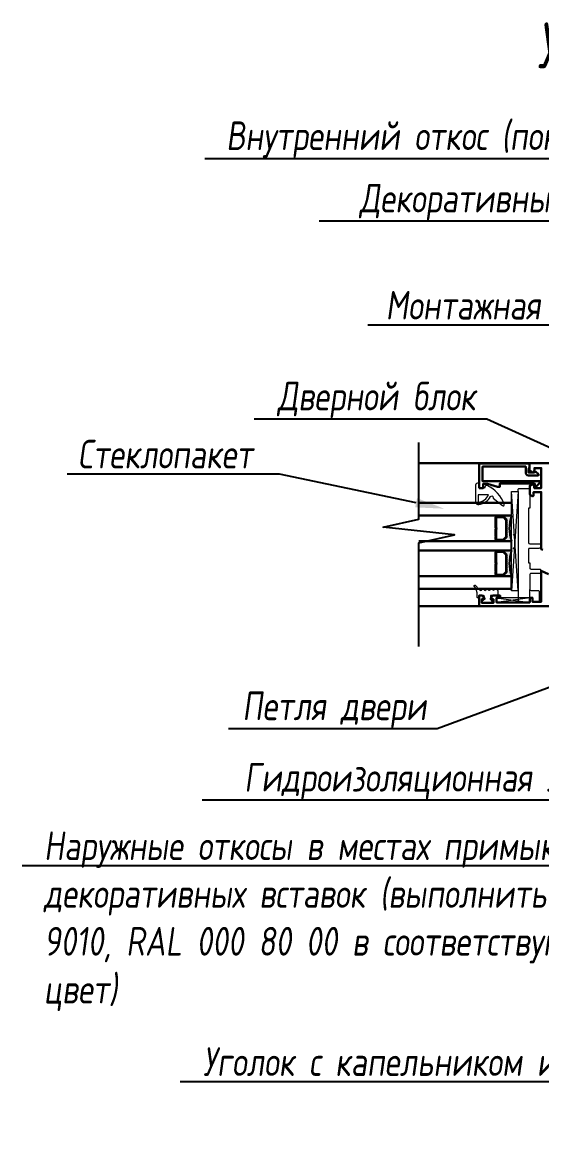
# Model space of a CAD drawing. Header units: millimetres. Extents: x 215300 to 349394, y -116838 to -1602.
# Drawn here: x 347546 to 347861, y -3956 to -3283 of the extents above; entities that cross this region are included whole.
import ezdxf
from ezdxf import colors
from ezdxf.entities.mleader import LeaderData, LeaderLine
from ezdxf.math import Vec2, Vec3

# ---------------------------------------------------------------- set-up
doc = ezdxf.new("R2010")
doc.units = ezdxf.units.MM
doc.layers.add('A-OKNO-RAM', color=140, linetype='Continuous')
doc.layers.add('АР_Таблицы', color=250, linetype='Continuous')
doc.layers.add('PDF _Геометрия', color=7, linetype='Continuous', lineweight=0)
doc.layers.add('АР_Тонкие', color=250, linetype='Continuous', lineweight=5)
doc.styles.add('Архитект', font='isocpeur.ttf', dxfattribs={"width": 0.8, "oblique": 8})

# ---------------------------------------------------------------- blocks, each defined once
blk = doc.blocks.new('*U22')
at = {"color": 8}
blk.add_lwpolyline([(0, -7.508), (0, -1), (2.25, -0.5), (-2.25, 0), (0, 0.5), (0, 5.323)], dxfattribs=at)

msp = doc.modelspace()

# ---------------------------------------------------------------- linework, layer by layer
at = {"layer": 'A-OKNO-RAM', "color": 8}
for p, q in [((347922.231, -3550.362, 0), (347786.509, -3550.362, 0)), ((347786.509, -3550.362, 0), (347824.326, -3550.362, 0)), ((347786.509, -3574.429, 0), (347842.617, -3574.429, 0)), ((347842.617, -3574.429, 0), (347786.509, -3574.429, 0)), ((347786.509, -3582.13, 0), (347842.617, -3582.13, 0)), ((347842.617, -3582.13, 0), (347786.509, -3582.13, 0)), ((347836.406, -3582.958, 0), (347836.753, -3582.612, 0)), ((347837.493, -3582.201, 0), (347837.082, -3582.612, 0)), ((347837.323, -3582.13, 0), (347842.617, -3582.13, 0)), ((347838.033, -3582.742, 0), (347838.033, -3582.742, 0)), ((347838.644, -3582.742, 0), (347838.644, -3582.742, 0)), ((347838.762, -3584.06, 0), (347839.007, -3583.815, 0)), ((347838.95, -3583.353, 0), (347838.95, -3583.353, 0)), ((347839.255, -3582.742, 0), (347839.255, -3582.742, 0)), ((347839.255, -3583.964, 0), (347839.255, -3583.964, 0)), ((347839.561, -3583.353, 0), (347839.561, -3583.353, 0)), ((347839.866, -3582.742, 0), (347839.866, -3582.742, 0)), ((347839.866, -3583.964, 0), (347839.866, -3583.964, 0)), ((347839.866, -3585.187, 0), (347839.866, -3585.187, 0)), ((347840.172, -3583.353, 0), (347840.172, -3583.353, 0)), ((347840.172, -3584.576, 0), (347840.172, -3584.576, 0)), ((347840.478, -3582.742, 0), (347840.478, -3582.742, 0)), ((347840.478, -3583.964, 0), (347840.478, -3583.964, 0)), ((347840.478, -3585.187, 0), (347840.478, -3585.187, 0)), ((347840.783, -3583.353, 0), (347840.783, -3583.353, 0)), ((347840.783, -3584.576, 0), (347840.783, -3584.576, 0)), ((347841.089, -3582.742, 0), (347841.089, -3582.742, 0)), ((347841.089, -3583.964, 0), (347841.089, -3583.964, 0)), ((347841.089, -3585.187, 0), (347841.089, -3585.187, 0)), ((347841.395, -3583.353, 0), (347841.395, -3583.353, 0)), ((347841.395, -3584.576, 0), (347841.395, -3584.576, 0)), ((347841.7, -3582.742, 0), (347841.7, -3582.742, 0)), ((347841.7, -3583.964, 0), (347841.7, -3583.964, 0)), ((347841.7, -3585.187, 0), (347841.7, -3585.187, 0)), ((347842.006, -3583.353, 0), (347842.006, -3583.353, 0)), ((347842.312, -3582.742, 0), (347842.312, -3582.742, 0)), ((347832.99, -3586.374, 0), (347833.337, -3586.027, 0)), ((347833.195, -3589.627, 0), (347833.456, -3589.366, 0)), ((347839.383, -3586.898, 0), (347839.729, -3586.551, 0)), ((347839.383, -3590.356, 0), (347839.729, -3590.009, 0)), ((347839.866, -3586.41, 0), (347839.866, -3586.41, 0)), ((347839.866, -3587.632, 0), (347839.866, -3587.632, 0)), ((347839.866, -3588.855, 0), (347839.866, -3588.855, 0)), ((347839.866, -3590.077, 0), (347839.866, -3590.077, 0)), ((347839.866, -3591.3, 0), (347839.866, -3591.3, 0)), ((347840.172, -3585.798, 0), (347840.172, -3585.798, 0)), ((347840.172, -3587.021, 0), (347840.172, -3587.021, 0)), ((347840.172, -3588.243, 0), (347840.172, -3588.243, 0)), ((347840.172, -3589.466, 0), (347840.172, -3589.466, 0)), ((347840.172, -3590.689, 0), (347840.172, -3590.689, 0)), ((347840.172, -3591.911, 0), (347840.172, -3591.911, 0)), ((347840.478, -3586.41, 0), (347840.478, -3586.41, 0)), ((347840.478, -3587.632, 0), (347840.478, -3587.632, 0)), ((347840.478, -3588.855, 0), (347840.478, -3588.855, 0)), ((347840.478, -3590.077, 0), (347840.478, -3590.077, 0)), ((347840.478, -3591.3, 0), (347840.478, -3591.3, 0)), ((347840.783, -3585.798, 0), (347840.783, -3585.798, 0)), ((347840.783, -3587.021, 0), (347840.783, -3587.021, 0)), ((347840.783, -3588.243, 0), (347840.783, -3588.243, 0)), ((347840.783, -3589.466, 0), (347840.783, -3589.466, 0)), ((347840.783, -3590.689, 0), (347840.783, -3590.689, 0)), ((347840.783, -3591.911, 0), (347840.783, -3591.911, 0)), ((347841.089, -3586.41, 0), (347841.089, -3586.41, 0)), ((347841.089, -3587.632, 0), (347841.089, -3587.632, 0)), ((347841.089, -3588.855, 0), (347841.089, -3588.855, 0)), ((347841.089, -3590.077, 0), (347841.089, -3590.077, 0)), ((347841.089, -3591.3, 0), (347841.089, -3591.3, 0)), ((347841.395, -3585.798, 0), (347841.395, -3585.798, 0)), ((347841.395, -3587.021, 0), (347841.395, -3587.021, 0)), ((347786.509, -3597.533, 0), (347842.617, -3597.533, 0)), ((347842.617, -3597.533, 0), (347786.509, -3597.533, 0)), ((347832.99, -3593.29, 0), (347833.337, -3592.943, 0)), ((347833.073, -3596.665, 0), (347833.343, -3596.396, 0)), ((347836.145, -3597.052, 0), (347836.491, -3596.705, 0)), ((347837.493, -3597.123, 0), (347837.082, -3597.533, 0)), ((347837.323, -3597.052, 0), (347837.505, -3597.052, 0)), ((347842.617, -3597.533, 0), (347837.323, -3597.533, 0)), ((347838.033, -3597.413, 0), (347838.033, -3597.413, 0)), ((347838.338, -3596.802, 0), (347838.338, -3596.802, 0)), ((347838.644, -3597.413, 0), (347838.644, -3597.413, 0)), ((347838.95, -3596.802, 0), (347838.95, -3596.802, 0)), ((347839.255, -3596.19, 0), (347839.255, -3596.19, 0)), ((347839.255, -3597.413, 0), (347839.255, -3597.413, 0)), ((347839.383, -3593.814, 0), (347839.729, -3593.467, 0)), ((347839.561, -3595.579, 0), (347839.561, -3595.579, 0)), ((347839.561, -3596.802, 0), (347839.561, -3596.802, 0)), ((347839.866, -3592.523, 0), (347839.866, -3592.523, 0)), ((347839.866, -3593.745, 0), (347839.866, -3593.745, 0)), ((347839.866, -3594.968, 0), (347839.866, -3594.968, 0)), ((347839.866, -3596.19, 0), (347839.866, -3596.19, 0)), ((347839.866, -3597.413, 0), (347839.866, -3597.413, 0)), ((347840.172, -3593.134, 0), (347840.172, -3593.134, 0)), ((347840.172, -3594.357, 0), (347840.172, -3594.357, 0)), ((347840.172, -3595.579, 0), (347840.172, -3595.579, 0)), ((347840.172, -3596.802, 0), (347840.172, -3596.802, 0)), ((347840.478, -3592.523, 0), (347840.478, -3592.523, 0)), ((347840.478, -3593.745, 0), (347840.478, -3593.745, 0)), ((347840.478, -3594.968, 0), (347840.478, -3594.968, 0)), ((347840.478, -3596.19, 0), (347840.478, -3596.19, 0)), ((347840.478, -3597.413, 0), (347840.478, -3597.413, 0)), ((347840.783, -3593.134, 0), (347840.783, -3593.134, 0)), ((347840.783, -3594.357, 0), (347840.783, -3594.357, 0)), ((347840.783, -3595.579, 0), (347840.783, -3595.579, 0)), ((347840.783, -3596.802, 0), (347840.783, -3596.802, 0)), ((347841.089, -3592.523, 0), (347841.089, -3592.523, 0)), ((347841.089, -3593.745, 0), (347841.089, -3593.745, 0)), ((347841.089, -3594.968, 0), (347841.089, -3594.968, 0)), ((347841.089, -3596.19, 0), (347841.089, -3596.19, 0)), ((347841.089, -3597.413, 0), (347841.089, -3597.413, 0)), ((347841.395, -3593.134, 0), (347841.395, -3593.134, 0)), ((347841.395, -3594.357, 0), (347841.395, -3594.357, 0)), ((347841.395, -3595.579, 0), (347841.395, -3595.579, 0)), ((347841.395, -3596.802, 0), (347841.395, -3596.802, 0)), ((347841.7, -3594.968, 0), (347841.7, -3594.968, 0)), ((347841.7, -3596.19, 0), (347841.7, -3596.19, 0)), ((347841.7, -3597.413, 0), (347841.7, -3597.413, 0)), ((347842.006, -3595.579, 0), (347842.006, -3595.579, 0)), ((347842.006, -3596.802, 0), (347842.006, -3596.802, 0)), ((347842.312, -3597.413, 0), (347842.312, -3597.413, 0)), ((347842.617, -3603.31, 0), (347842.617, -3597.533, 0)), ((347843.772, -3593.318, 0), (347844.149, -3593.695, 0)), ((347786.509, -3603.31, 0), (347842.617, -3603.31, 0)), ((347842.617, -3603.31, 0), (347786.509, -3603.31, 0)), ((347833.472, -3603.31, 0), (347837.323, -3603.31, 0)), ((347837.323, -3603.791, 0), (347833.472, -3603.791, 0)), ((347836.406, -3604.137, 0), (347836.753, -3603.791, 0)), ((347837.493, -3603.38, 0), (347837.082, -3603.791, 0)), ((347837.323, -3603.31, 0), (347842.617, -3603.31, 0)), ((347838.033, -3603.921, 0), (347838.033, -3603.921, 0)), ((347838.644, -3603.921, 0), (347838.644, -3603.921, 0)), ((347838.762, -3605.239, 0), (347839.007, -3604.994, 0)), ((347838.95, -3604.532, 0), (347838.95, -3604.532, 0)), ((347839.255, -3603.921, 0), (347839.255, -3603.921, 0)), ((347839.255, -3605.143, 0), (347839.255, -3605.143, 0)), ((347839.561, -3604.532, 0), (347839.561, -3604.532, 0)), ((347839.866, -3603.921, 0), (347839.866, -3603.921, 0)), ((347839.866, -3605.143, 0), (347839.866, -3605.143, 0)), ((347840.172, -3604.532, 0), (347840.172, -3604.532, 0)), ((347840.478, -3603.921, 0), (347840.478, -3603.921, 0)), ((347840.478, -3605.143, 0), (347840.478, -3605.143, 0)), ((347840.783, -3604.532, 0), (347840.783, -3604.532, 0)), ((347841.089, -3603.921, 0), (347841.089, -3603.921, 0)), ((347841.089, -3605.143, 0), (347841.089, -3605.143, 0)), ((347841.395, -3604.532, 0), (347841.395, -3604.532, 0)), ((347841.7, -3603.921, 0), (347841.7, -3603.921, 0)), ((347841.7, -3605.143, 0), (347841.7, -3605.143, 0)), ((347842.006, -3604.532, 0), (347842.006, -3604.532, 0)), ((347842.312, -3603.921, 0), (347842.312, -3603.921, 0)), ((347843.796, -3601.555, 0), (347844.095, -3601.854, 0)), ((347832.99, -3607.553, 0), (347833.337, -3607.206, 0)), ((347833.195, -3610.806, 0), (347833.456, -3610.545, 0)), ((347839.383, -3608.077, 0), (347839.729, -3607.73, 0)), ((347839.383, -3611.535, 0), (347839.729, -3611.188, 0)), ((347839.866, -3606.366, 0), (347839.866, -3606.366, 0)), ((347839.866, -3607.589, 0), (347839.866, -3607.589, 0)), ((347839.866, -3608.811, 0), (347839.866, -3608.811, 0)), ((347839.866, -3610.034, 0), (347839.866, -3610.034, 0)), ((347839.866, -3611.257, 0), (347839.866, -3611.257, 0)), ((347840.172, -3605.755, 0), (347840.172, -3605.755, 0)), ((347840.172, -3606.977, 0), (347840.172, -3606.977, 0)), ((347840.172, -3608.2, 0), (347840.172, -3608.2, 0)), ((347840.172, -3609.423, 0), (347840.172, -3609.423, 0)), ((347840.172, -3610.645, 0), (347840.172, -3610.645, 0)), ((347840.172, -3611.868, 0), (347840.172, -3611.868, 0)), ((347840.478, -3606.366, 0), (347840.478, -3606.366, 0)), ((347840.478, -3607.589, 0), (347840.478, -3607.589, 0)), ((347840.478, -3608.811, 0), (347840.478, -3608.811, 0)), ((347840.478, -3610.034, 0), (347840.478, -3610.034, 0)), ((347840.478, -3611.257, 0), (347840.478, -3611.257, 0)), ((347840.783, -3605.755, 0), (347840.783, -3605.755, 0)), ((347840.783, -3606.977, 0), (347840.783, -3606.977, 0)), ((347840.783, -3608.2, 0), (347840.783, -3608.2, 0)), ((347840.783, -3609.423, 0), (347840.783, -3609.423, 0)), ((347840.783, -3610.645, 0), (347840.783, -3610.645, 0)), ((347840.783, -3611.868, 0), (347840.783, -3611.868, 0)), ((347841.089, -3606.366, 0), (347841.089, -3606.366, 0)), ((347841.089, -3607.589, 0), (347841.089, -3607.589, 0)), ((347841.089, -3608.811, 0), (347841.089, -3608.811, 0)), ((347841.089, -3610.034, 0), (347841.089, -3610.034, 0)), ((347841.089, -3611.257, 0), (347841.089, -3611.257, 0)), ((347841.395, -3605.755, 0), (347841.395, -3605.755, 0)), ((347841.395, -3606.977, 0), (347841.395, -3606.977, 0)), ((347841.395, -3608.2, 0), (347841.395, -3608.2, 0)), ((347841.7, -3606.366, 0), (347841.7, -3606.366, 0)), ((347843.839, -3609.811, 0), (347844.022, -3609.994, 0)), ((347786.509, -3618.713, 0), (347842.617, -3618.713, 0)), ((347842.617, -3618.713, 0), (347786.509, -3618.713, 0)), ((347832.99, -3614.469, 0), (347833.337, -3614.123, 0)), ((347833.073, -3617.845, 0), (347833.343, -3617.575, 0)), ((347836.145, -3618.231, 0), (347836.491, -3617.885, 0)), ((347837.493, -3618.302, 0), (347837.082, -3618.713, 0)), ((347842.617, -3618.713, 0), (347837.323, -3618.713, 0)), ((347838.033, -3618.592, 0), (347838.033, -3618.592, 0)), ((347838.338, -3617.981, 0), (347838.338, -3617.981, 0)), ((347838.644, -3618.592, 0), (347838.644, -3618.592, 0)), ((347838.95, -3617.981, 0), (347838.95, -3617.981, 0)), ((347839.255, -3617.37, 0), (347839.255, -3617.37, 0)), ((347839.255, -3618.592, 0), (347839.255, -3618.592, 0)), ((347839.383, -3614.993, 0), (347839.729, -3614.646, 0)), ((347839.561, -3616.758, 0), (347839.561, -3616.758, 0)), ((347839.561, -3617.981, 0), (347839.561, -3617.981, 0)), ((347839.866, -3612.479, 0), (347839.866, -3612.479, 0)), ((347839.866, -3613.702, 0), (347839.866, -3613.702, 0)), ((347839.866, -3614.924, 0), (347839.866, -3614.924, 0)), ((347839.866, -3616.147, 0), (347839.866, -3616.147, 0)), ((347839.866, -3617.37, 0), (347839.866, -3617.37, 0)), ((347839.866, -3618.592, 0), (347839.866, -3618.592, 0)), ((347840.172, -3613.09, 0), (347840.172, -3613.09, 0)), ((347840.172, -3614.313, 0), (347840.172, -3614.313, 0)), ((347840.172, -3615.536, 0), (347840.172, -3615.536, 0)), ((347840.172, -3616.758, 0), (347840.172, -3616.758, 0)), ((347840.172, -3617.981, 0), (347840.172, -3617.981, 0)), ((347840.478, -3612.479, 0), (347840.478, -3612.479, 0)), ((347840.478, -3613.702, 0), (347840.478, -3613.702, 0)), ((347840.478, -3614.924, 0), (347840.478, -3614.924, 0)), ((347840.478, -3616.147, 0), (347840.478, -3616.147, 0)), ((347840.478, -3617.37, 0), (347840.478, -3617.37, 0)), ((347840.478, -3618.592, 0), (347840.478, -3618.592, 0)), ((347840.783, -3613.09, 0), (347840.783, -3613.09, 0)), ((347840.783, -3614.313, 0), (347840.783, -3614.313, 0)), ((347840.783, -3615.536, 0), (347840.783, -3615.536, 0)), ((347840.783, -3616.758, 0), (347840.783, -3616.758, 0)), ((347840.783, -3617.981, 0), (347840.783, -3617.981, 0)), ((347841.089, -3612.479, 0), (347841.089, -3612.479, 0)), ((347841.089, -3613.702, 0), (347841.089, -3613.702, 0)), ((347841.089, -3614.924, 0), (347841.089, -3614.924, 0)), ((347841.089, -3616.147, 0), (347841.089, -3616.147, 0)), ((347841.089, -3617.37, 0), (347841.089, -3617.37, 0)), ((347841.089, -3618.592, 0), (347841.089, -3618.592, 0)), ((347841.395, -3614.313, 0), (347841.395, -3614.313, 0)), ((347841.395, -3615.536, 0), (347841.395, -3615.536, 0)), ((347841.395, -3616.758, 0), (347841.395, -3616.758, 0)), ((347841.395, -3617.981, 0), (347841.395, -3617.981, 0)), ((347841.7, -3616.147, 0), (347841.7, -3616.147, 0)), ((347841.7, -3617.37, 0), (347841.7, -3617.37, 0)), ((347841.7, -3618.592, 0), (347841.7, -3618.592, 0)), ((347842.006, -3616.758, 0), (347842.006, -3616.758, 0)), ((347842.006, -3617.981, 0), (347842.006, -3617.981, 0)), ((347842.312, -3618.592, 0), (347842.312, -3618.592, 0)), ((347842.617, -3626.414, 0), (347842.617, -3618.713, 0)), ((347786.509, -3626.414, 0), (347842.617, -3626.414, 0)), ((347842.617, -3626.414, 0), (347786.509, -3626.414, 0)), ((347829.173, -3626.812, 0), (347828.765, -3626.404, 0)), ((347830.961, -3626.525, 0), (347830.944, -3626.508, 0)), ((348015.679, -3637.004, 0), (347786.509, -3637.004, 0)), ((347786.509, -3637.004, 0), (347826.733, -3637.004, 0))]:
    msp.add_line(p, q, dxfattribs=at)
at = {"layer": 'A-OKNO-RAM'}
for p, q in [((347837.505, -3582.612, 0), (347837.323, -3582.612, 0)), ((347839.518, -3584.326, 0), (347838.015, -3582.823, 0)), ((347839.729, -3594.828, 0), (347839.729, -3584.836, 0)), ((347838.015, -3596.841, 0), (347839.518, -3595.338, 0)), ((347837.505, -3603.791, 0), (347837.323, -3603.791, 0)), ((347839.518, -3605.505, 0), (347838.015, -3604.002, 0)), ((347839.729, -3616.007, 0), (347839.729, -3606.015, 0)), ((347837.323, -3618.231, 0), (347837.505, -3618.231, 0)), ((347838.015, -3618.02, 0), (347839.518, -3616.517, 0))]:
    msp.add_line(p, q, dxfattribs=at)
at = {"layer": 'A-OKNO-RAM', "color": 8, "elevation": 0}
for points in [[(347837.323, -3582.612), (347833.472, -3582.612, -1.0000013), (347833.472, -3582.13), (347837.323, -3582.13, -0.9999987)], [(347837.323, -3597.533), (347833.472, -3597.533, -1.0000013), (347833.472, -3597.052), (347837.323, -3597.052, -0.9999987)], [(347837.323, -3618.713), (347833.472, -3618.713, -1.0000013), (347833.472, -3618.231), (347837.323, -3618.231, -0.9999987)]]:
    msp.add_lwpolyline(points, format="xyb", close=True, dxfattribs=at)
for points in [[(347834.587, -3582.612), (347834.105, -3582.13), (347833.624, -3582.612)], [(347836.316, -3582.612), (347835.834, -3582.13), (347835.353, -3582.612)], [(347834.587, -3597.533), (347834.105, -3597.052), (347833.624, -3597.533)], [(347836.316, -3597.533), (347835.834, -3597.052), (347835.353, -3597.533)], [(347834.587, -3603.791), (347834.105, -3603.31), (347833.624, -3603.791)], [(347836.316, -3603.791), (347835.834, -3603.31), (347835.353, -3603.791)], [(347834.587, -3618.713), (347834.105, -3618.231), (347833.624, -3618.713)], [(347836.316, -3618.713), (347835.834, -3618.231), (347835.353, -3618.713)]]:
    msp.add_lwpolyline(points, dxfattribs=at)
at = {"layer": 'A-OKNO-RAM', "color": 8}
for centre, radius, start, end in [((347837.323, -3582.371, 0), 0.241, 270.000164, 90), ((347864.444, -3589.832, 0), 23.146, 160.564669, 199.435254), ((347837.323, -3597.293, 0), 0.241, 270.000164, 90), ((347833.472, -3603.55, 0), 0.241, 90, 270.000164), ((347837.323, -3603.55, 0), 0.241, 270.000164, 90), ((347837.323, -3603.55, 0), 0.241, 270.000164, 90), ((347864.444, -3611.011, 0), 23.146, 160.564669, 199.435254), ((347837.323, -3618.472, 0), 0.241, 270.000164, 90)]:
    msp.add_arc(centre, radius, start, end, dxfattribs=at)
at = {"layer": 'A-OKNO-RAM'}
for centre, start, end in [((347837.505, -3583.334, 0), 45.000014, 90), ((347839.007, -3584.836, 0), 359.999788, 45.000014), ((347837.505, -3596.33, 0), 270.000164, 315.00029), ((347839.007, -3594.828, 0), 315.00029, 359.999788), ((347837.505, -3604.513, 0), 45.000014, 90), ((347839.007, -3606.015, 0), 359.999788, 45.000014), ((347837.505, -3617.509, 0), 270.000164, 315.00029), ((347839.007, -3616.007, 0), 315.00029, 359.999788)]:
    msp.add_arc(centre, 0.722, start, end, dxfattribs=at)
at = {"layer": 'PDF _Геометрия', "lineweight": 15}
for p, q in [((347846.792, -3567.456, 0), (347842.617, -3627.726, 0)), ((347846.792, -3627.726, 0), (347842.617, -3567.456, 0)), ((347853.769, -3631.885, 0), (347833.667, -3631.885, 0)), ((347833.667, -3631.885, 0), (347853.769, -3634.65, 0)), ((347853.769, -3631.885, 0), (347833.667, -3634.657, 0))]:
    msp.add_line(p, q, dxfattribs=at)
at = {"layer": 'PDF _Геометрия', "lineweight": 30, "elevation": 0}
for points in [[(347823.117, -3565.379), (347823.117, -3550.458), (347853.683, -3550.458), (347853.683, -3553.172), (347853.035, -3554.106), (347853.035, -3556.065), (347856.367, -3556.065), (347857.272, -3555.417), (347859.05, -3557.043), (347859.095, -3557.649), (347858.792, -3557.846), (347852.968, -3557.846, -0.4601652), (347851.345, -3555.952), (347851.345, -3552.359), (347825.157, -3552.359), (347825.157, -3561.283), (347859.928, -3561.283, -0.3414918), (347856.851, -3564.373), (347856.851, -3563.134, 0.3749687), (347856.611, -3562.662), (347835.614, -3562.666), (347835.613, -3564.731), (347834.153, -3564.73), (347828.191, -3562.829), (347825.615, -3562.829), (347825.615, -3565.379)], [(347832.99, -3595.127), (347833.231, -3594.886), (347832.99, -3594.645), (347832.99, -3590.316, 0.4975195), (347832.99, -3589.348), (347832.99, -3585.018), (347833.231, -3584.778), (347832.99, -3584.537), (347832.99, -3583.334, -0.4142133), (347833.712, -3582.612), (347837.505, -3582.612, -0.1989123), (347838.015, -3582.823), (347839.518, -3584.326, -0.1989134), (347839.729, -3584.836), (347839.729, -3594.828, -0.1989102), (347839.518, -3595.338), (347838.015, -3596.841, -0.1989128), (347837.505, -3597.052), (347833.712, -3597.052, -0.4142146), (347832.99, -3596.33)], [(347833.337, -3590.465, 0.380143), (347833.337, -3589.199), (347833.337, -3583.334, -0.4142133), (347833.712, -3582.958), (347837.505, -3582.958, -0.1989123), (347837.77, -3583.068), (347839.273, -3584.571, -0.1989134), (347839.383, -3584.836), (347839.383, -3594.828, -0.1989102), (347839.273, -3595.093), (347837.77, -3596.596, -0.1989128), (347837.505, -3596.705), (347833.712, -3596.705, -0.4142146), (347833.337, -3596.33)], [(347832.99, -3616.306), (347833.231, -3616.065), (347832.99, -3615.825), (347832.99, -3611.495, 0.4975195), (347832.99, -3610.527), (347832.99, -3606.198), (347833.231, -3605.957), (347832.99, -3605.716), (347832.99, -3604.513, -0.4142133), (347833.712, -3603.791), (347837.505, -3603.791, -0.1989123), (347838.015, -3604.002), (347839.518, -3605.505, -0.1989134), (347839.729, -3606.015), (347839.729, -3616.007, -0.1989102), (347839.518, -3616.517), (347838.015, -3618.02, -0.1989128), (347837.505, -3618.231), (347833.712, -3618.231, -0.4142146), (347832.99, -3617.509)], [(347833.337, -3611.644, 0.380143), (347833.337, -3610.378), (347833.337, -3604.513, -0.4142133), (347833.712, -3604.137), (347837.505, -3604.137, -0.1989123), (347837.77, -3604.247), (347839.273, -3605.75, -0.1989134), (347839.383, -3606.015), (347839.383, -3616.007, -0.1989102), (347839.273, -3616.272), (347837.77, -3617.775, -0.1989128), (347837.505, -3617.885), (347833.712, -3617.885, -0.4142146), (347833.337, -3617.509)]]:
    msp.add_lwpolyline(points, format="xyb", close=True, dxfattribs=at)
for points in [[(347916.682, -3550.362), (347853.683, -3550.362), (347853.683, -3554.628), (347855.583, -3555.951), (347856.367, -3556.065), (347856.576, -3553.284), (347860.757, -3553.284), (347860.757, -3565.431), (347856.482, -3565.431), (347856.482, -3562.799), (347853.77, -3564.024), (347853.77, -3569.219), (347855.386, -3570.444), (347856.051, -3569.962), (347856.051, -3567.876), (347860.693, -3567.876), (347860.693, -3602.477), (347861.602, -3602.914)], [(347824.868, -3630.544), (347826.364, -3632.113), (347826.364, -3632.556), (347824.797, -3632.556), (347824.797, -3635.007), (347831.712, -3635.007), (347831.712, -3632.721), (347830.108, -3632.721), (347830.108, -3632.15), (347831.436, -3630.544), (347835.769, -3630.544), (347835.769, -3631.837), (347833.667, -3631.837), (347833.667, -3634.657), (347853.769, -3634.657), (347853.769, -3631.885), (347855.401, -3631.885), (347855.401, -3634.291), (347860.693, -3634.291), (347860.693, -3615.554), (347865.128, -3617.534)], [(347947.13, -3637.004), (347823.074, -3637.004), (347823.074, -3630.544), (347824.868, -3630.544)]]:
    msp.add_lwpolyline(points, dxfattribs=at)
at = {"layer": 'PDF _Геометрия', "lineweight": 15, "elevation": 0}
for points in [[(347823.03, -3562.496), (347822.134, -3562.496, 0.5366811), (347820.924, -3564.321), (347820.924, -3574.014, 0.4177409), (347822.885, -3575.333, 0.23001), (347830.001, -3570.52, -0.6138684), (347831.338, -3570.608), (347831.496, -3571.481), (347837.233, -3576.075, 0.7250205), (347838.323, -3575.337, 0.1999492), (347827.948, -3563.872, 0.4082078), (347826.646, -3564.417, 0.0556969), (347826.413, -3565.379), (347825.615, -3565.379)], [(347828.824, -3569.432), (347822.431, -3569.432), (347822.431, -3573.914, 0.2799037), (347828.824, -3569.432, 1.4260147)], [(347846.792, -3567.456), (347846.792, -3566.164, -0.3771385), (347847.154, -3565.753), (347853.77, -3565.753)], [(347853.77, -3569.219), (347853.77, -3577.515), (347853.027, -3577.515), (347853.027, -3598.378, 0.4255225), (347853.784, -3599.106), (347859.544, -3599.106, -0.3543238), (347860.25, -3599.679), (347860.25, -3601.136, -0.4553964), (347859.336, -3601.931), (347853.595, -3601.931, 0.3846064), (347853.031, -3602.44), (347853.031, -3610.757), (347853.774, -3610.757), (347853.774, -3613.827, 0.4711745), (347854.525, -3614.446), (347859.762, -3614.446, -0.4698446), (347860.272, -3615.062), (347860.272, -3616.446, -0.4339068), (347859.401, -3617.261), (347854.224, -3617.261, 0.399683), (347853.769, -3617.694), (347853.769, -3626.882, 0.3311354), (347854.58, -3627.454), (347858.874, -3627.454, -0.4342153), (347859.517, -3628.142), (347859.517, -3634.154), (347855.578, -3634.154), (347855.578, -3631.761), (347853.769, -3631.761), (347853.769, -3626.882)], [(347823.074, -3630.389), (347823.074, -3632.463), (347821.902, -3631.659), (347821.902, -3628.912), (347821.147, -3626.035), (347820.126, -3624.908, -0.8894896), (347820.67, -3624.286), (347823.306, -3627.065, 0.4870855), (347824.74, -3626.97, -0.7261129), (347826.142, -3627.01, 0.6251873), (347827.246, -3627.041, -0.6232707), (347828.591, -3626.973, 0.5586713), (347829.966, -3626.809, -0.5388531), (347831.221, -3626.809, 0.7070703), (347832.367, -3626.836, -0.4147824), (347833.861, -3626.876), (347834.331, -3627.546), (347834.331, -3630.389), (347829.901, -3630.389), (347829.901, -3632.721, 0.207184), (347831.237, -3633.726, -0.1958018), (347830.1, -3634.812), (347826.251, -3634.812, -0.3835339), (347824.911, -3633.579, 0.2803745), (347826.364, -3632.556), (347826.364, -3631.101), (347825.594, -3630.389), (347823.074, -3630.389)], [(347846.792, -3627.726), (347846.792, -3633.727, 0.4415693), (347847.552, -3634.42), (347853.769, -3634.42), (347853.769, -3634.42)]]:
    msp.add_lwpolyline(points, format="xyb", dxfattribs=at)
msp.add_lwpolyline([(347842.617, -3567.456), (347846.792, -3567.456), (347846.792, -3627.726), (347842.617, -3627.726)], close=True, dxfattribs=at)

# ---------------------------------------------------------------- block references
at = {"xscale": 9.626896439692565, "yscale": 9.626896439692565, "zscale": 9.626896439692565}
msp.add_blockref('*U22', (347786.509, -3589.007, 0), dxfattribs=at)

# ---------------------------------------------------------------- texts
at = {"layer": 'АР_Таблицы', "lineweight": 9, "insert": (348171.993, -3301.095, 0), "char_height": 27.77601, "width": 664.77977, "attachment_point": 5, "style": 'Архитект'}
msp.add_mtext('Узел бокового примыкания дверного проема ', dxfattribs=at)

# ---------------------------------------------------------------- leaders
at = {"layer": 'АР_Таблицы', "lineweight": 9}
ml = msp.add_multileader_mtext('Standard', dxfattribs=at)
ml.set_content('\\pxsm1,ql;Внутренний откос (показан условно)', color=256, style='Архитект')
ml.set_leader_properties()
ml.build(insert=Vec2(0, 0))
ml.multileader.update_dxf_attribs({"text_left_attachment_type": 6, "text_right_attachment_type": 6, "dogleg_length": 100, "arrow_head_size": 17.36})
ctx = ml.context
ctx.base_point, ctx.char_height, ctx.arrow_head_size, ctx.landing_gap_size, ctx.plane_origin, ctx.plane_x_axis = Vec3(348003.221, -3365.907, 0), 17.36001, 17.36, 1.736, Vec3(347022.867, -1698.151, 0), Vec3(-1, 0)
ctx.left_attachment, ctx.right_attachment = 6, 6
notes = []
notes.append((ctx, [(1, (1, 1, 0), (348010.165, -3365.907, 0), (-1, 0), 6.944, [(0, [(348031.644, -3464.604, 0)], 0, [])])]))
ctx.mtext.insert, ctx.mtext.width, ctx.mtext.defined_height, ctx.mtext.flow_direction = Vec3(347669.73, -3343.339, 0), 341.29874, 61.921, 5
ml = msp.add_multileader_mtext('Standard', dxfattribs=at)
ml.set_content('\\pxsm1,ql;Декоративный нащельник', color=256, style='Архитект')
ml.set_leader_properties()
ml.build(insert=Vec2(0, 0))
ml.multileader.update_dxf_attribs({"text_left_attachment_type": 6, "text_right_attachment_type": 6, "dogleg_length": 100, "arrow_head_size": 17.36})
ctx = ml.context
ctx.base_point, ctx.char_height, ctx.arrow_head_size, ctx.landing_gap_size, ctx.plane_origin, ctx.plane_x_axis = Vec3(347978.739, -3403.695, 0), 17.36001, 17.36, 1.736, Vec3(346901.541, -1692.849, 0), Vec3(-1, 0)
ctx.left_attachment, ctx.right_attachment = 6, 6
notes.append((ctx, [(1, (1, 1, 0), (347985.683, -3403.695, 0), (-1, 0), 6.944, [(0, [(348005.638, -3541.81, 0)], 0, [])])]))
ctx.mtext.insert, ctx.mtext.width, ctx.mtext.defined_height, ctx.mtext.flow_direction = Vec3(347750.601, -3381.127, 0), 341.29874, 45.899, 5
at = {"layer": 'АР_Тонкие'}
ml = msp.add_multileader_mtext('Standard', dxfattribs=at)
ml.set_content('\\pxsm1,ql;Монтажная пена', color=256, style='Архитект')
ml.set_leader_properties()
ml.build(insert=Vec2(0, 0))
ml.multileader.update_dxf_attribs({"text_left_attachment_type": 6, "text_right_attachment_type": 6, "dogleg_length": 100, "arrow_head_size": 17.36})
ctx = ml.context
ctx.base_point, ctx.char_height, ctx.arrow_head_size, ctx.landing_gap_size, ctx.plane_origin, ctx.plane_x_axis = Vec3(347915.011, -3466.797, 0), 17.36001, 17.36, 1.736, Vec3(346836.885, -2180.154, 0), Vec3(-1, 0)
ctx.left_attachment, ctx.right_attachment = 6, 6
notes.append((ctx, [(1, (1, 1, 0), (347921.955, -3466.797, 0), (-1, 0), 6.944, [(0, [(348031.125, -3607.531, 0)], 0, [])])]))
ctx.mtext.insert, ctx.mtext.width, ctx.mtext.defined_height, ctx.mtext.flow_direction = Vec3(347766.4, -3445.965, 0), 341.29874, 45.899, 5
ml = msp.add_multileader_mtext('Standard', dxfattribs=at)
ml.set_content('\\pxsm1,ql;Дверной блок', color=256, style='Архитект')
ml.set_leader_properties()
ml.build(insert=Vec2(0, 0))
ml.multileader.update_dxf_attribs({"text_left_attachment_type": 6, "text_right_attachment_type": 6, "dogleg_length": 100, "arrow_head_size": 17.36})
ctx = ml.context
ctx.base_point, ctx.char_height, ctx.arrow_head_size, ctx.landing_gap_size, ctx.plane_origin, ctx.plane_x_axis = Vec3(347820.726, -3523.594, 0), 17.36001, 17.36, 1.736, Vec3(349334.196, -562.69, 0), Vec3(-1, 0)
ctx.left_attachment, ctx.right_attachment = 6, 6
notes.append((ctx, [(1, (1, 1, 0), (347827.67, -3523.594, 0), (-1, 0), 6.944, [(0, [(347884.846, -3549.758, 0)], 0, [])])]))
ctx.mtext.insert, ctx.mtext.width, ctx.mtext.defined_height, ctx.mtext.flow_direction = Vec3(347700.914, -3501.026, 0), 590.14357, 79.365, 5
ml = msp.add_multileader_mtext('Standard', dxfattribs=at)
ml.set_content('\\pxsm1,ql;Стеклопакет', color=256, style='Архитект')
ml.set_leader_properties()
ml.build(insert=Vec2(0, 0))
ml.multileader.update_dxf_attribs({"text_left_attachment_type": 6, "text_right_attachment_type": 6, "dogleg_length": 100, "arrow_head_size": 17.36})
ctx = ml.context
ctx.base_point, ctx.char_height, ctx.arrow_head_size, ctx.landing_gap_size, ctx.plane_origin, ctx.plane_x_axis = Vec3(347695.177, -3556.978, 0), 17.36001, 17.36, 1.736, Vec3(349263.946, -583.907, 0), Vec3(-1, 0)
ctx.left_attachment, ctx.right_attachment = 6, 6
notes.append((ctx, [(1, (1, 1, 0), (347702.121, -3556.978, 0), (-1, 0), 6.944, [(0, [(347801.873, -3577.891, 0)], 0, [])])]))
ctx.mtext.insert, ctx.mtext.width, ctx.mtext.defined_height, ctx.mtext.flow_direction = Vec3(347579.897, -3536.146, 0), 590.14357, 79.365, 5
ml = msp.add_multileader_mtext('Standard', dxfattribs=at)
ml.set_content('\\pxsm1,ql;Гидроизоляционная лента', color=256, style='Архитект')
ml.set_leader_properties()
ml.build(insert=Vec2(0, 0))
ml.multileader.update_dxf_attribs({"text_left_attachment_type": 6, "text_right_attachment_type": 6, "dogleg_length": 100, "arrow_head_size": 17.36})
ctx = ml.context
ctx.base_point, ctx.char_height, ctx.arrow_head_size, ctx.landing_gap_size, ctx.plane_origin, ctx.plane_x_axis = Vec3(347910.475, -3754.477, 0), 17.36001, 17.36, 1.736, Vec3(346937.769, -2187.066, 0), Vec3(-1, 0)
ctx.left_attachment, ctx.right_attachment = 6, 6
notes.append((ctx, [(1, (1, 1, 0), (347917.419, -3754.477, 0), (-1, 0), 6.944, [(0, [(348039.559, -3649.735, 0)], 0, [])])]))
ctx.mtext.insert, ctx.mtext.width, ctx.mtext.defined_height, ctx.mtext.flow_direction = Vec3(347680.619, -3731.909, 0), 341.29874, 45.899, 5
ml = msp.add_multileader_mtext('Standard', dxfattribs=at)
ml.set_content('\\pxsm1,ql;Петля двери', color=256, style='Архитект')
ml.set_leader_properties()
ml.build(insert=Vec2(0, 0))
ml.multileader.update_dxf_attribs({"text_left_attachment_type": 6, "text_right_attachment_type": 6, "dogleg_length": 100, "arrow_head_size": 17.36})
ctx = ml.context
ctx.base_point, ctx.char_height, ctx.arrow_head_size, ctx.landing_gap_size, ctx.plane_origin, ctx.plane_x_axis = Vec3(347790.61, -3711.227, 0), 17.36001, 17.36, 1.736, Vec3(346793.156, -2140.153, 0), Vec3(-1, 0)
ctx.left_attachment, ctx.right_attachment = 6, 6
notes.append((ctx, [(1, (1, 1, 0), (347797.554, -3711.227, 0), (-1, 0), 6.944, [(0, [(347921.161, -3665.588, 0)], 0, [])])]))
ctx.mtext.insert, ctx.mtext.width, ctx.mtext.defined_height, ctx.mtext.flow_direction = Vec3(347679.496, -3688.659, 0), 341.29874, 45.899, 5
ml = msp.add_multileader_mtext('Standard', dxfattribs=at)
ml.set_content('\\pxsm1,ql;Наружные откосы в местах примыкания декоративных вставок (выполнить по RAL 9010, RAL 000 80 00 в соответствующий цвет) ', color=256, style='Архитект')
ml.set_leader_properties()
ml.build(insert=Vec2(0, 0))
ml.multileader.update_dxf_attribs({"text_left_attachment_type": 6, "text_right_attachment_type": 6, "dogleg_length": 100, "arrow_head_size": 17.36})
ctx = ml.context
ctx.base_point, ctx.char_height, ctx.arrow_head_size, ctx.landing_gap_size, ctx.plane_origin, ctx.plane_x_axis = Vec3(347944.65, -3794.2, 0), 17.360005, 17.36, 1.736, Vec3(346962.766, -2413.301, 0), Vec3(-1, 0)
ctx.left_attachment, ctx.right_attachment = 6, 6
notes.append((ctx, [(1, (1, 1, 0), (347951.594, -3794.2, 0), (-1, 0), 6.944, [(0, [(347996.744, -3771.15, 0)], 0, [])])]))
ctx.mtext.insert, ctx.mtext.width, ctx.mtext.defined_height, ctx.mtext.flow_direction = Vec3(347559.324, -3773.368, 0), 392.79742, 34.864, 5
ml = msp.add_multileader_mtext('Standard', dxfattribs=at)
ml.set_content('\\pxsm1,ql;Уголок с капельником и сеткой', color=256, style='Архитект')
ml.set_leader_properties()
ml.build(insert=Vec2(0, 0))
ml.multileader.update_dxf_attribs({"text_left_attachment_type": 6, "text_right_attachment_type": 6, "dogleg_length": 100, "arrow_head_size": 17.36})
ctx = ml.context
ctx.base_point, ctx.char_height, ctx.arrow_head_size, ctx.landing_gap_size, ctx.plane_origin, ctx.plane_x_axis = Vec3(347937.721, -3924.979, 0), 17.36001, 17.36, 1.736, Vec3(347018.65, -2411.269, 0), Vec3(-1, 0)
ctx.left_attachment, ctx.right_attachment = 6, 6
notes.append((ctx, [(1, (1, 1, 0), (347944.665, -3924.979, 0), (-1, 0), 6.944, [(0, [(347990.144, -3874.196, 0)], 0, [])])]))
ctx.mtext.insert, ctx.mtext.width, ctx.mtext.defined_height, ctx.mtext.flow_direction = Vec3(347655.785, -3904.147, 0), 341.29874, 45.899, 5
for ctx, leaders in notes:
    for number, flags, end, landing, length, lines in leaders:
        leader = LeaderData()
        leader.index, (leader.has_last_leader_line, leader.has_dogleg_vector, leader.attachment_direction) = number, flags
        leader.last_leader_point, leader.dogleg_vector, leader.dogleg_length = Vec3(end), Vec3(landing), length
        for number, points, colour, breaks in lines:
            line = LeaderLine()
            line.index, line.vertices, line.color, line.breaks = number, Vec3.list(points), colors.encode_raw_color(colour), breaks
            leader.lines.append(line)
        ctx.leaders.append(leader)

doc.saveas('drawing.dxf')
